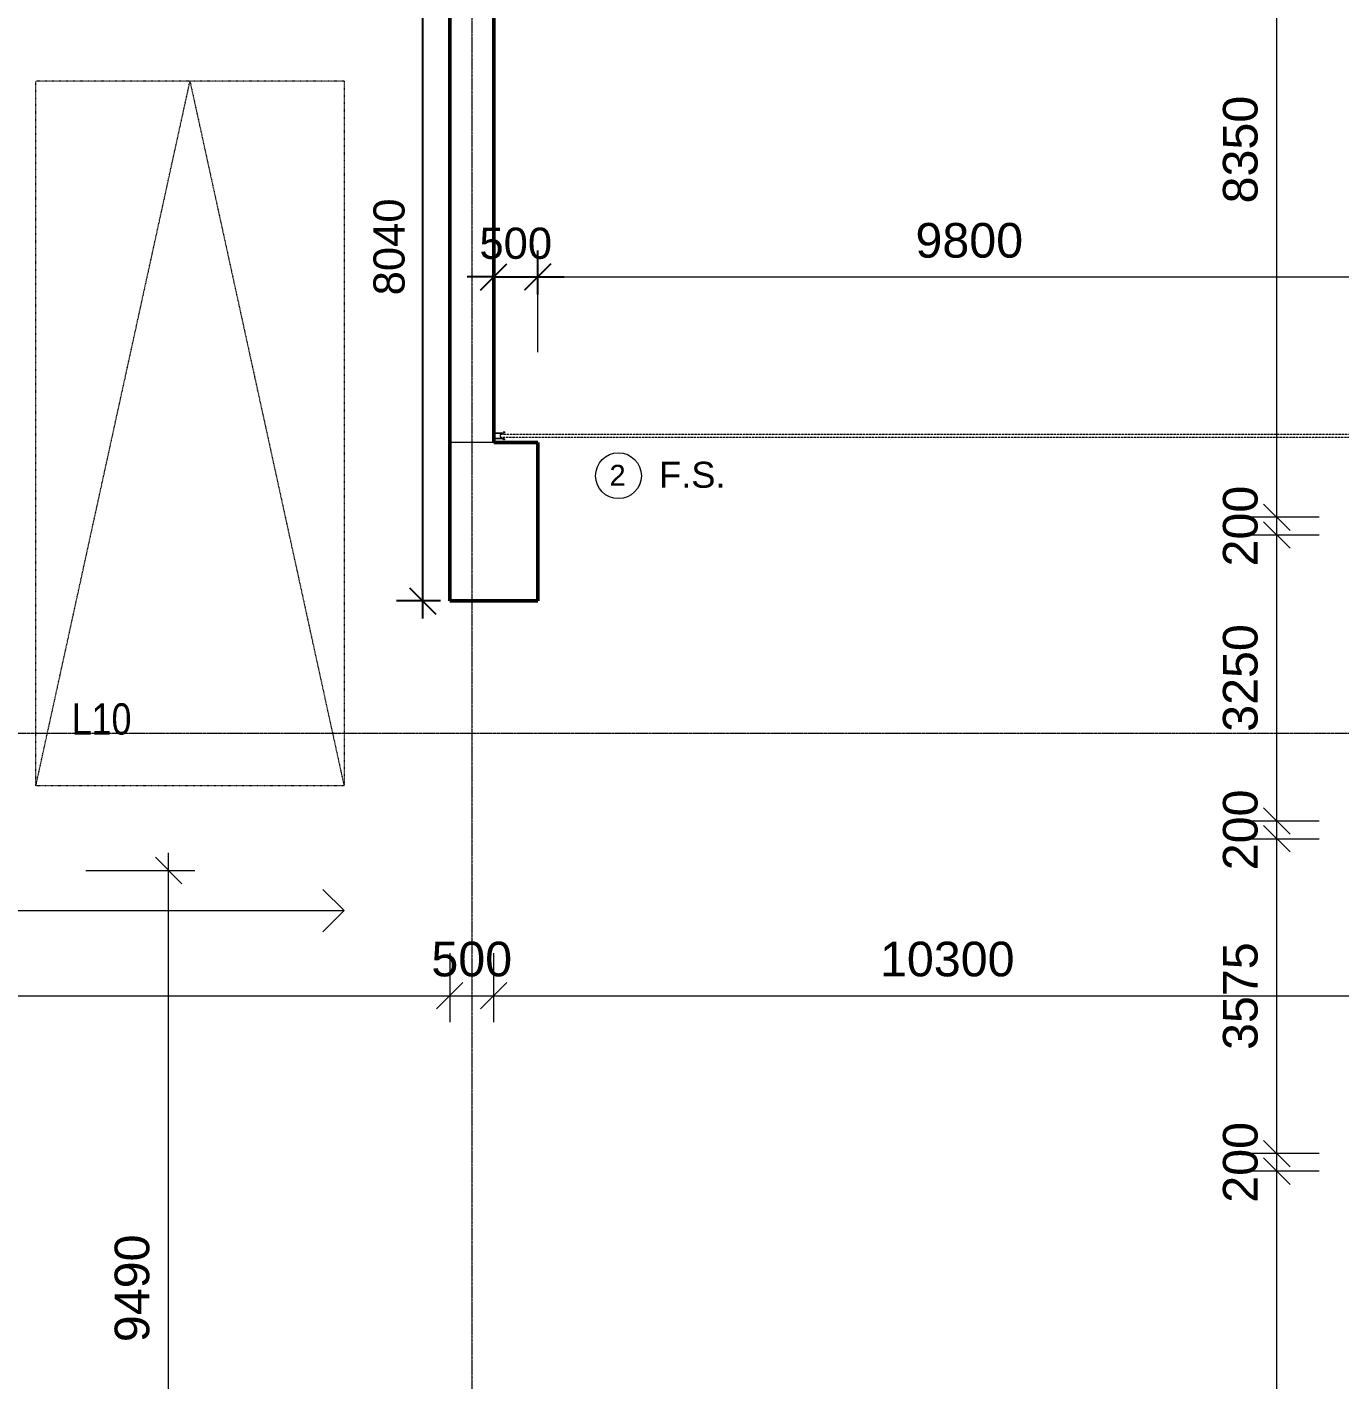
# Model space of a CAD drawing. Header units: millimetres. Extents: x -309924 to 219496, y -330797 to 211873.
# Drawn here: x 31301 to 46211, y 145110 to 160472 of the extents above; entities that cross this region are included whole.
import ezdxf

# ---------------------------------------------------------------- set-up
doc = ezdxf.new("R2010")
doc.units = ezdxf.units.MM
for name, pattern in [('Grid Line', [21, 12, -3, 3, -3]), ('Hidden', [2.25, 1, -1.25]), ('Overhead', [1.8, 1.2, -0.6])]:
    doc.linetypes.add(name, pattern=pattern)
for name, color, linetype, lineweight in [('0-1', 7, 'Continuous', 5), ('A-ANNO-DIMS', 7, 'Continuous', 9), ('A-ANNO-NOTE', 7, 'Continuous', 5), ('A-DETL', 102, 'Continuous', 5), ('A-DETL-GENF-HDLN', 7, 'Hidden', 5), ('A-WALL-2', 7, 'Continuous', 35), ('G-ANNO-TEXT', 7, 'Continuous', 5), ('OAP280_C', 210, 'Continuous', 50), ('OAP280_W', 210, 'Continuous', 50), ('Q-SPCQ', 7, 'Continuous', 5), ('Q-SPCQ-HDLN', 7, 'Overhead', 5), ('S-COLS-2', 7, 'Continuous', 35), ('S-COLS-3', 7, 'Continuous', 13), ('S-GRID-1', 7, 'Grid Line', 5)]:
    doc.layers.add(name, color=color, linetype=linetype, lineweight=lineweight)
doc.styles.add('Arial Narrow', font='ARIALN.TTF', dxfattribs={"height": 353.981763})
doc.styles.add('Arial_1', font='arial.ttf', dxfattribs={"height": 393.413174})
doc.styles.add('Arial_11', font='arial.ttf', dxfattribs={"height": 354.071856})
doc.styles.add('Arial_2', font='arial.ttf', dxfattribs={"height": 1.475299})
doc.styles.add('Arial_6', font='arial.ttf', dxfattribs={"height": 1.18024})
doc.dimstyles.new('Diagonal_-_2_0mm_Arial', dxfattribs={"dimscale": 304.8, "dimtxt": 500, "dimasz": 0.984252, "dimexe": 0.984252, "dimexo": 0.984252, "dimgap": 0.656168, "dimtad": 1, "dimdec": 0, "dimrnd": 5, "dimzin": 0, "dimdsep": 46, "dimtxsty": 'Arial_11', "dimblk1": 'OBLIQUE', "dimblk2": 'OBLIQUE', "dimsah": 1, "dimcen": 0.09, "dimdle": 0.656168, "dimadec": 0, "dimazin": 0, "dimtfac": 1, "dimtdec": 4, "dimtix": 1, "dimtmove": 0, "dimatfit": 3, "dimfxl": 1, "dimtvp": 1, "dimtolj": 1, "dimtzin": 0, "dimarcsym": 2})

# ---------------------------------------------------------------- blocks, each defined once
blk = doc.blocks.new('ARC_ANN_FIRE-RATING_two_ - none-909955-B2_F PLAN _2 OF 2_')
at = {"layer": 'A-ANNO-NOTE'}
blk.add_circle((0, 0), 1.3, dxfattribs=at)
at = {"layer": 'A-ANNO-NOTE', "insert": (-0.05, 0.62), "char_height": 1.18, "width": 1.0944, "attachment_point": 2, "line_spacing_factor": 0.938532, "style": 'Arial_6'}
blk.add_mtext('2', dxfattribs=at)
blk = doc.blocks.new('ARC_ANN_FIRE SHUTTER - 1-5166234-B2_F PLAN _2 OF 2_')
at = {"layer": 'A-ANNO-NOTE', "insert": (0.406, 1.662), "char_height": 1.4753, "width": 4.5, "attachment_point": 2, "line_spacing_factor": 0.938532, "style": 'Arial_2'}
blk.add_mtext('F.S.', dxfattribs=at)
blk = doc.blocks.new('ARC_LOADING TRUCK - Small 7m-25789874-B2_F PLAN _2 OF 2_')
at = {"layer": 'A-DETL-GENF-HDLN'}
for p, q in [((-8000, 1750), (0, 0)), ((-8000, 1750), (0, 1750)), ((-8000, -1750), (-8000, 1750)), ((0, -1750), (0, 1750)), ((0, 0), (-8000, -1750)), ((0, -1750), (-8000, -1750))]:
    blk.add_line(p, q, dxfattribs=at)
blk = doc.blocks.new('ARC_FS_FIRE SHUTTER LATERAL SINGLE  - ARC_FS_FIRE SHUTTER LATERAL SINGLE -36748580-B2_F PLAN _2 OF 2_')
at = {"layer": 'Q-SPCQ'}
for p, q in [((-11480, 800), (-11480, -150)), ((-10380, 800), (-11480, 800)), ((-11470, 790), (-11470, -140)), ((-10390, 790), (-11470, 790)), ((-10390, -140), (-10390, 790)), ((-10380, -150), (-10380, 800)), ((-11080, -25), (-11080, 575)), ((-10780, 275), (-11380, 275)), ((-10540, 200), (-10540, 0)), ((-10440, 100), (-10640, 100)), ((10, 45), (0, 45)), ((0, 45), (0, 34)), ((0, 34), (50, 29)), ((1, 35), (1, 44)), ((1, 44), (10, 44)), ((50, 30), (1, 35)), ((10, 44), (10, 45)), ((120, 30), (50, 30)), ((50, 29), (119, 29)), ((119, 29), (119, -29)), ((120, -30), (120, 30)), ((-11480, -150), (-10380, -150)), ((-11470, -140), (-10390, -140)), ((50, -29), (0, -34)), ((0, -34), (0, -45)), ((0, -45), (10, -45)), ((1, -35), (50, -30)), ((1, -44), (1, -35)), ((10, -44), (1, -44)), ((10, -45), (10, -44)), ((119, -29), (50, -29)), ((50, -30), (120, -30))]:
    blk.add_line(p, q, dxfattribs=at)
for centre, radius in [((-11080, 275), 300), ((-10540, 100), 100)]:
    blk.add_circle(centre, radius, dxfattribs=at)
at = {"layer": 'Q-SPCQ-HDLN'}
for p, q in [((-11335, 275), (-11375, 275)), ((-10380, 20), (-11080, 20)), ((-10380, 20), (-10380, -20)), ((50, 20), (-10380, 20)), ((50, 20), (50, -20)), ((-10380, -20), (-11080, -20)), ((-10380, -20), (50, -20))]:
    blk.add_line(p, q, dxfattribs=at)
for radius in [295, 255]:
    blk.add_arc((-11080, 275), radius, 180, 270, dxfattribs=at)
blk = doc.blocks.new('Dims-B2-FPLAN_2OF2__dwg__Oblique-5772969-B2_F PLAN _2 OF 2_')
at = {"layer": 'A-ANNO-DIMS'}
blk.add_line((-0.5, -0.5), (0.5, 0.5), dxfattribs=at)
blk = doc.blocks.new('_Oblique')
at = {"color": 0, "linetype": 'ByBlock', "lineweight": -2}
blk.add_line((-0.5, -0.5), (0.5, 0.5), dxfattribs=at)
blk = doc.blocks.new('*D178')
at = {"layer": 'A-ANNO-DIMS', "color": 0, "lineweight": -2, "transparency": 16777216}
for p, q in [((35795, 153756), (35795, 162195)), ((35995, 161995), (35495, 161995)), ((35995, 153956), (35495, 153956))]:
    blk.add_line(p, q, dxfattribs=at)
at = {"layer": 'Defpoints', "color": 0, "transparency": 16777216}
for p in [(35795, 161995), (36295, 161995), (36295, 153956)]:
    blk.add_point(p, dxfattribs=at)
at = {"layer": 'A-ANNO-DIMS', "color": 0, "lineweight": -2, "transparency": 16777216, "xscale": 299.9999999999999, "yscale": 299.9999999999999, "zscale": 299.9999999999999}
for p, rotation in [((35795, 161995), 90), ((35795, 153956), 270)]:
    blk.add_blockref('_Oblique', p, dxfattribs=dict(at, rotation=rotation))
at = {"layer": 'A-ANNO-DIMS', "color": 0, "transparency": 16777216, "insert": (35414, 157976), "char_height": 354.1, "attachment_point": 5, "rotation": 90, "style": 'Arial_11'}
blk.add_mtext('\\A1;8040', dxfattribs=at)
blk = doc.blocks.new('*D184')
at = {"layer": 'A-ANNO-DIMS', "color": 0, "lineweight": -2, "transparency": 16777216}
for p, q in [((36601, 157435), (36601, 157935)), ((37101, 157435), (37101, 157935)), ((36601, 157635), (36301, 157635)), ((36601, 157635), (37101, 157635)), ((37101, 157635), (37401, 157635))]:
    blk.add_line(p, q, dxfattribs=at)
at = {"layer": 'Defpoints', "color": 0, "transparency": 16777216}
for p in [(37101, 157635), (36601, 157135), (37101, 157135)]:
    blk.add_point(p, dxfattribs=at)
at = {"layer": 'A-ANNO-DIMS', "color": 0, "lineweight": -2, "transparency": 16777216, "xscale": 299.9999999999999, "yscale": 299.9999999999999, "zscale": 299.9999999999999}
blk.add_blockref('_Oblique', (36601, 157635), dxfattribs=at)
at = {"layer": 'A-ANNO-DIMS', "color": 0, "lineweight": -2, "transparency": 16777216, "xscale": 299.9999999999999, "yscale": 299.9999999999999, "zscale": 299.9999999999999, "rotation": 180}
blk.add_blockref('_Oblique', (37101, 157635), dxfattribs=at)
at = {"layer": 'A-ANNO-DIMS', "color": 0, "transparency": 16777216, "insert": (36851, 158015), "char_height": 354.1, "attachment_point": 5, "style": 'Arial_11'}
blk.add_mtext('\\A1;500', dxfattribs=at)

msp = doc.modelspace()

# ---------------------------------------------------------------- linework, layer by layer
at = {"layer": 'A-ANNO-DIMS'}
for p, q in [((45494.3, 134955.9), (45494.3, 174955.9)), ((37101.2, 156779.7), (37101.2, 157934.7)), ((36901.2, 157634.7), (47101.2, 157634.7)), ((32908.4, 141206), (32908.4, 151095.1)), ((31967.2, 150895.1), (33208.4, 150895.1)), ((10001.2, 149473.6), (48101.3, 149473.6)), ((45975.3, 147480.9), (45194.3, 147480.9)), ((45975.3, 147480.9), (45194.3, 147480.9))]:
    msp.add_line(p, q, dxfattribs=at)
at = {"layer": 'A-ANNO-DIMS', "flags": 128}
for points in [[(45975.3, 154905.9), (45194.3, 154905.9)], [(45194.3, 154705.9), (45975.3, 154705.9)], [(45975.3, 151455.9), (45194.3, 151455.9)], [(45194.3, 151256.1), (45975.3, 151256.1)], [(36101.2, 149954.5), (36101.2, 149173.6)], [(36601.2, 149173.6), (36601.2, 149954.5)], [(45975.3, 147680.9), (45194.3, 147680.9)]]:
    msp.add_lwpolyline(points, dxfattribs=at)
at = {"layer": 'A-DETL'}
for p, q in [((34901.2, 150439.9), (34660.8, 150680.3)), ((21501.2, 150439.9), (34901.2, 150439.9)), ((34901.2, 150439.9), (34660.8, 150199.4))]:
    msp.add_line(p, q, dxfattribs=at)
at = {"layer": 'A-WALL-2'}
for p, q in [((36601.2, 155756), (36601.2, 162256)), ((36101.2, 161535.1), (36101.2, 155756))]:
    msp.add_line(p, q, dxfattribs=at)
at = {"layer": 'OAP280_C'}
for p, q in [((36101.3, 155755.9), (36101.3, 153955.9)), ((37101.3, 155755.9), (36601.3, 155755.9)), ((37101.3, 153955.9), (37101.3, 155755.9)), ((36101.3, 153955.9), (37101.3, 153955.9))]:
    msp.add_line(p, q, dxfattribs=at)
at = {"layer": 'OAP280_W'}
for p, q in [((36101.3, 162255.9), (36101.3, 155755.9)), ((36601.3, 155755.9), (36601.3, 162255.9))]:
    msp.add_line(p, q, dxfattribs=at)
at = {"layer": 'S-COLS-2'}
for p, q in [((36101.2, 155756), (36101.2, 153956)), ((37101.2, 155756), (36601.2, 155756)), ((37101.2, 153956), (37101.2, 155756)), ((36101.2, 153956), (37101.2, 153956))]:
    msp.add_line(p, q, dxfattribs=at)
at = {"layer": 'S-COLS-3'}
msp.add_line((36601.2, 155756), (36101.2, 155756), dxfattribs=at)
at = {"layer": 'S-GRID-1'}
for p, q in [((36354.3, 210672.6), (36353.9, 140117.7)), ((-10508.2, 152456.2), (128177.4, 152455.5))]:
    msp.add_line(p, q, dxfattribs=at)

# ---------------------------------------------------------------- block references
at = {"xscale": 300, "yscale": 300, "zscale": 300}
for p, rotation in [((37101.2, 157634.7), 180), ((45494.3, 154905.9), 270), ((45494.3, 154705.9), 90), ((45494.3, 151455.9), 270), ((45494.3, 151256.1), 90), ((32908.4, 150895.1), 90), ((36601.2, 149473.6), 180), ((45494.3, 147680.9), 270), ((45494.3, 147480.9), 90), ((45494.3, 147480.9), 90)]:
    msp.add_blockref('Dims-B2-FPLAN_2OF2__dwg__Oblique-5772969-B2_F PLAN _2 OF 2_', p, dxfattribs=dict(at, rotation=rotation))
msp.add_blockref('Dims-B2-FPLAN_2OF2__dwg__Oblique-5772969-B2_F PLAN _2 OF 2_', (36101.2, 149473.6), dxfattribs=at)
at = {"layer": '0-1', "rotation": 89.99970000000017}
msp.add_blockref('ARC_LOADING TRUCK - Small 7m-25789874-B2_F PLAN _2 OF 2_', (33151.2, 159856), dxfattribs=at)
at = {"layer": '0-1', "xscale": -1, "rotation": 0.0002999990999619}
msp.add_blockref('ARC_FS_FIRE SHUTTER LATERAL SINGLE  - ARC_FS_FIRE SHUTTER LATERAL SINGLE -36748580-B2_F PLAN _2 OF 2_', (36722.2, 155831.1), dxfattribs=at)
at = {"layer": 'A-ANNO-NOTE', "xscale": 200, "yscale": 200, "zscale": 200}
for name, p in [('ARC_ANN_FIRE-RATING_two_ - none-909955-B2_F PLAN _2 OF 2_', (38017.3, 155377.2)), ('ARC_ANN_FIRE SHUTTER - 1-5166234-B2_F PLAN _2 OF 2_', (38774.7, 155203.6))]:
    msp.add_blockref(name, p, dxfattribs=at)

# ---------------------------------------------------------------- texts
at = {"layer": 'A-ANNO-DIMS', "char_height": 393.41, "attachment_point": 2, "rotation": 90, "line_spacing_factor": 0.938532, "style": 'Arial_1'}
for s, insert, width in [('8350', (44881.4, 159080.9), 1459.2), ('200', (44881.6, 154805.9), 1094.4), ('3250', (44881.4, 153080.9), 1459.2), ('200', (44881.6, 151356), 1094.4), ('3575', (44881.4, 149468.5), 1459.2), ('200', (44881.6, 147580.9), 1094.4), ('9490', (32295.7, 146150.6), 1459.2)]:
    msp.add_mtext(s, dxfattribs=dict(at, insert=insert, width=width))
at = {"layer": 'A-ANNO-DIMS', "char_height": 393.41, "attachment_point": 2, "line_spacing_factor": 0.938532, "style": 'Arial_1'}
for s, insert, width in [('9800', (42001.2, 158247.4), 1459.2), ('500', (36351.2, 150086.3), 1094.4), ('10300', (41751.2, 150086.4), 1824)]:
    msp.add_mtext(s, dxfattribs=dict(at, insert=insert, width=width))
at = {"layer": 'G-ANNO-TEXT', "insert": (31809.9, 152792.8), "char_height": 353.98, "width": 803.488, "attachment_point": 1, "line_spacing_factor": 0.968573, "style": 'Arial Narrow'}
msp.add_mtext('L10', dxfattribs=at)

# ---------------------------------------------------------------- dimensions: what is measured, and where the dimension line sits
at = {"layer": 'A-ANNO-DIMS'}
dim = msp.add_linear_dim(base=(35794.9, 161995.1), p1=(36294.9, 153956), p2=(36294.9, 161995.1), angle=90, dimstyle='Diagonal_-_2_0mm_Arial', override={"dimpost": '<>', "dimtmove": 1, "dimarcsym": 2}, dxfattribs=at)
dim.commit()
dim.dimension.update_dxf_attribs({"geometry": '*D178', "text_midpoint": (35414.2, 157975.5)})
dim = msp.add_linear_dim(base=(37101.2, 157634.7), p1=(36601.3, 157134.7), p2=(37101.2, 157134.7), dimstyle='Diagonal_-_2_0mm_Arial', override={"dimpost": '<>', "dimtmove": 1, "dimarcsym": 2}, dxfattribs=at)
dim.commit()
dim.dimension.update_dxf_attribs({"geometry": '*D184', "text_midpoint": (36851.2, 158015.4)})

doc.saveas('drawing.dxf')
